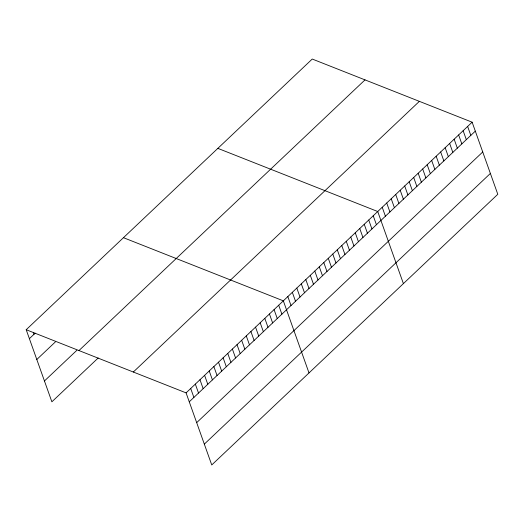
<?xml version="1.0" encoding="UTF-8"?>
<svg xmlns="http://www.w3.org/2000/svg" width="524" height="524" viewBox="0 0 524 524"><rect width="100%" height="100%" fill="white"/><g stroke="black" fill="none" stroke-linecap="round" stroke-linejoin="round"><path stroke-width="0.79" d="M26.2 329.714L312.252 59.042L472.131 122.19L497.8 194.286L211.748 464.958L186.079 392.869L26.2 329.714L51.869 401.81L98.185 357.984M29.383 338.655L35.174 333.179M36.804 359.497L55.328 341.962M44.448 380.968L76.871 350.287M78.96 350.556L365.012 79.877M133.319 372.027L419.37 101.355M186.079 392.869L472.131 122.19M189.262 401.81L475.314 131.131M196.683 422.645L482.735 151.973M204.327 444.123L490.379 173.444M217.853 148.364L377.732 211.519L403.401 283.608M123.461 237.686L283.333 300.841L309.003 372.931M467.637 126.448L470.814 135.388M463.137 130.699L466.321 139.639M458.644 134.956L461.827 143.89M454.151 139.207L457.334 148.148M449.651 143.458L452.834 152.399M445.158 147.716L448.341 156.65M440.664 151.967L443.848 160.907M436.171 156.224L439.354 165.158M431.671 160.475L434.855 169.416M427.178 164.726L430.361 173.667M422.685 168.983L425.868 177.918M418.191 173.234L421.368 182.175M413.691 177.485L416.875 186.426M409.198 181.743L412.381 190.684M404.705 185.994L407.888 194.935M400.205 190.251L403.388 199.186M395.712 194.502L398.895 203.443M391.218 198.753L394.402 207.694M386.725 203.011L389.908 211.945M382.225 207.262L385.409 216.202M373.239 215.77L376.422 224.711M368.739 220.021L371.922 228.962M364.246 224.279L367.429 233.213M359.752 228.529L362.936 237.47M355.259 232.78L358.442 241.721M350.759 237.038L353.942 245.979M346.266 241.289L349.449 250.23M341.772 245.546L344.956 254.481M337.279 249.797L340.456 258.738M332.779 254.048L335.963 262.989M328.286 258.306L331.469 267.24M323.793 262.557L326.976 271.498M319.293 266.814L322.476 275.748M314.8 271.065L317.983 280.006M310.306 275.316L313.49 284.257M305.813 279.574L308.996 288.508M301.313 283.825L304.496 292.765M296.82 288.082L300.003 297.016M292.327 292.333L295.51 301.274M287.833 296.584L291.01 305.525M278.702 305.223L281.886 314.158M274.072 309.605L277.255 318.54M269.441 313.987L272.624 322.928M264.81 318.369L267.993 327.31M260.179 322.751L263.362 331.692M255.548 327.133L258.732 336.074M250.917 331.515L254.101 340.456M246.287 335.897L249.47 344.838M241.656 340.279L244.839 349.22M237.025 344.661L240.202 353.602M232.387 349.043L235.571 357.984M227.757 353.425L230.94 362.366M223.126 357.813L226.309 366.748M218.495 362.195L221.678 371.13M213.864 366.577L217.047 375.512M209.233 370.959L212.417 379.893M204.602 375.341L207.786 384.275M199.972 379.723L203.155 388.664M195.341 384.105L198.524 393.046M190.71 388.487L193.893 397.428M33.484 332.779L34.014 334.273"/></g></svg>
